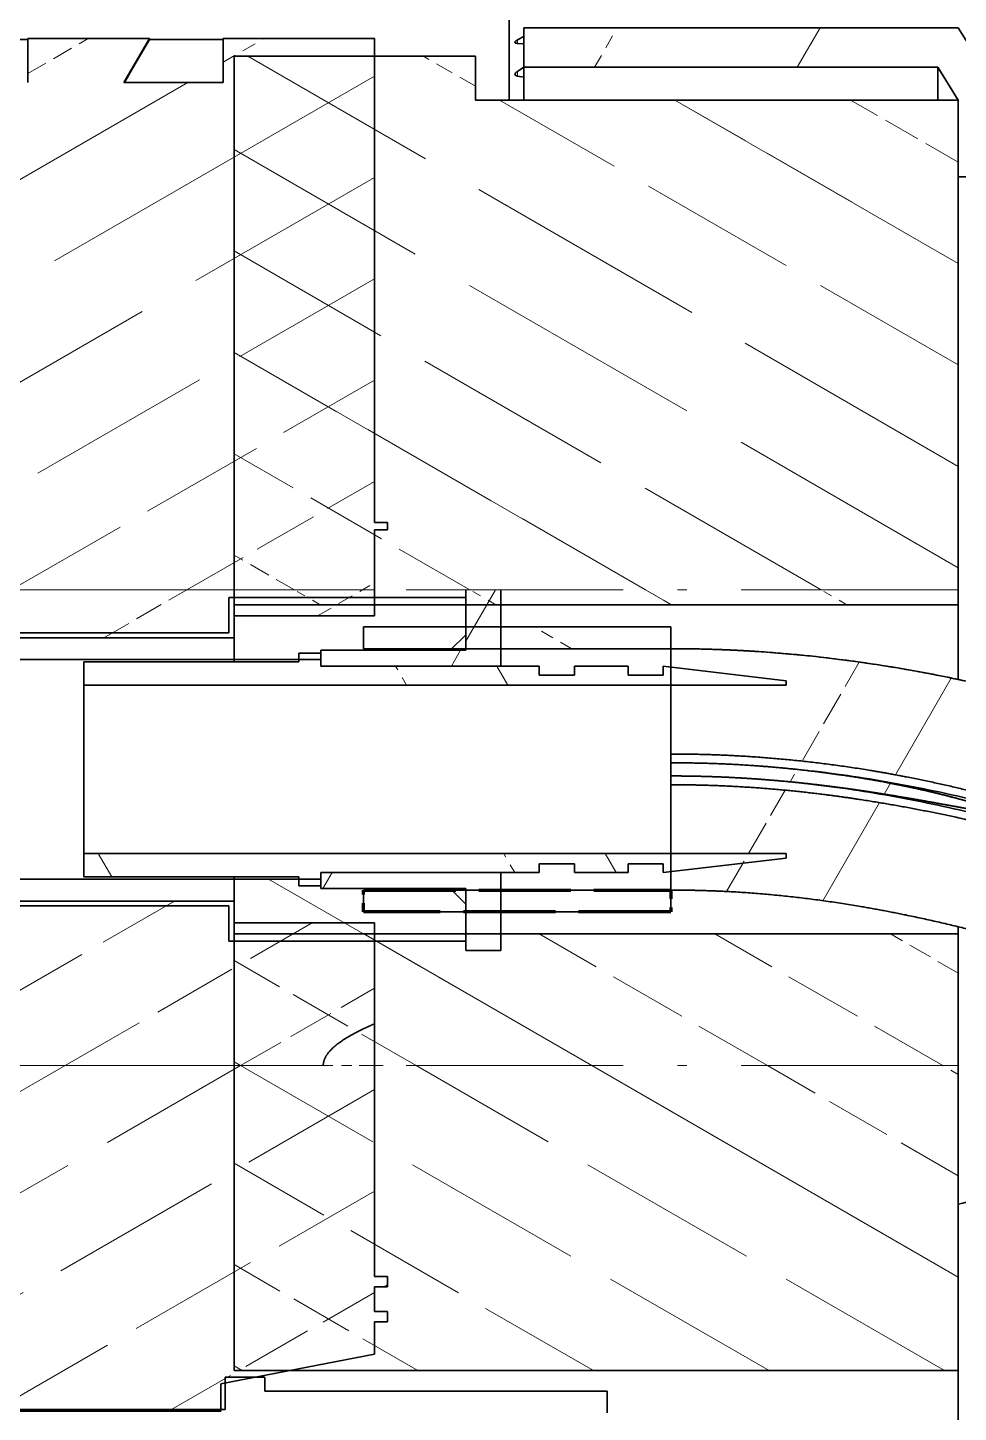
# Model space of a CAD drawing. Extents: x 23 to 417, y 3 to 294.
# Drawn here: x 323.28 to 333.88, y 131.55 to 147.33 of the extents above; entities that cross this region are included whole.
import ezdxf

# ---------------------------------------------------------------- set-up
doc = ezdxf.new("R2010")
doc.units = 0
doc.linetypes.add('DASHDOT', pattern=[18.5, 12, -3, 0.5, -3])
doc.linetypes.add('DASHED', pattern=[15, 12, -3])
doc.layers.get('0').update_dxf_attribs({"lineweight": 13})

# ---------------------------------------------------------------- blocks, each defined once
blk = doc.blocks.new('BLOCK4532')
at = {"color": 7, "lineweight": 35, "ltscale": 0.051251}
blk.add_line((18.117, 24.05), (18.117, 22), dxfattribs=at)
at = {"color": 7, "lineweight": 35, "ltscale": 0.165625}
blk.add_line((7.15, 23.383), (0.525, 23.383), dxfattribs=at)
at = {"color": 7, "lineweight": 35, "ltscale": 0.069264}
blk.add_line((9.921, 23.4), (7.15, 23.4), dxfattribs=at)
at = {"color": 7, "lineweight": 35, "ltscale": 0.025}
for p, q in [((7.15, 22.4), (7.15, 23.4)), ((11.6, 22.4), (11.6, 23.4)), ((17.35, 23), (17.35, 22))]:
    blk.add_line(p, q, dxfattribs=at)
at = {"color": 7, "lineweight": 35, "ltscale": 0.028867}
blk.add_line((9.343, 22.4), (9.921, 23.4), dxfattribs=at)
at = {"color": 7, "lineweight": 35, "ltscale": 0.018775}
blk.add_line((9.921, 23.383), (9.545, 22.732), dxfattribs=at)
at = {"color": 7, "lineweight": 35, "ltscale": 0.000432852}
blk.add_line((9.921, 23.383), (9.921, 23.4), dxfattribs=at)
at = {"color": 7, "lineweight": 35, "ltscale": 0.041986}
blk.add_line((11.6, 23.383), (9.921, 23.383), dxfattribs=at)
at = {"color": 7, "lineweight": 35, "ltscale": 0.08625}
blk.add_line((15.05, 23.4), (11.6, 23.4), dxfattribs=at)
at = {"color": 7, "lineweight": 35, "ltscale": 0.275618}
blk.add_line((15.05, 23.4), (15.05, 12.375), dxfattribs=at)
at = {"color": 7, "lineweight": 35, "ltscale": 0.00404}
blk.add_line((18.45, 23.448), (18.308, 23.37), dxfattribs=at)
at = {"color": 7, "lineweight": 13, "ltscale": 0.001945}
blk.add_line((18.308, 23.37), (18.308, 23.293), dxfattribs=at)
at = {"color": 7, "lineweight": 35, "ltscale": 0.0225}
for p, q in [((18.45, 23.65), (18.45, 22.75)), ((11.65, -7.1), (12.55, -7.1))]:
    blk.add_line(p, q, dxfattribs=at)
at = {"color": 7, "lineweight": 35, "ltscale": 0.2475}
blk.add_line((18.45, 23.65), (28.35, 23.65), dxfattribs=at)
at = {"color": 7, "lineweight": 35, "ltscale": 0.070755}
blk.add_line((29.85, 21.25), (28.35, 23.65), dxfattribs=at)
at = {"color": 7, "lineweight": 35, "ltscale": 0.003525}
blk.add_line((18.308, 23.293), (18.449, 23.285), dxfattribs=at)
at = {"color": 7, "lineweight": 35, "ltscale": 0.00967}
blk.add_line((9.545, 22.735), (9.352, 22.4), dxfattribs=at)
at = {"color": 7, "lineweight": 35, "ltscale": 7.11364e-05}
blk.add_line((9.545, 22.732), (9.545, 22.735), dxfattribs=at)
at = {"color": 7, "lineweight": 35, "ltscale": 0.304018}
blk.add_line((11.85, 23), (11.85, 10.839), dxfattribs=at)
at = {"color": 7, "lineweight": 35, "ltscale": 0.1375}
for p, q in [((11.85, 23), (17.35, 23)), ((11.55, -7.875), (6.05, -7.875))]:
    blk.add_line(p, q, dxfattribs=at)
at = {"color": 7, "lineweight": 35, "ltscale": 0.004224}
blk.add_line((18.45, 22.747), (18.308, 22.654), dxfattribs=at)
at = {"color": 7, "lineweight": 35, "ltscale": 0.01875}
for p, q in [((18.45, 22), (18.45, 22.75)), ((27.881, 22), (27.881, 22.75))]:
    blk.add_line(p, q, dxfattribs=at)
at = {"color": 7, "lineweight": 35, "ltscale": 0.235781}
blk.add_line((18.45, 22.75), (27.881, 22.75), dxfattribs=at)
at = {"color": 7, "lineweight": 35, "ltscale": 0.022111}
blk.add_line((28.35, 22), (27.881, 22.75), dxfattribs=at)
blk.add_line((28.35, 22), (27.881, 22.75), dxfattribs=at)
at = {"color": 7, "lineweight": 13, "ltscale": 0.002695}
blk.add_line((18.308, 22.654), (18.308, 22.547), dxfattribs=at)
at = {"color": 7, "lineweight": 35, "ltscale": 0.003586}
blk.add_line((18.308, 22.547), (18.45, 22.521), dxfattribs=at)
at = {"color": 7, "lineweight": 35, "ltscale": 0.05642}
blk.add_line((11.6, 22.4), (9.343, 22.4), dxfattribs=at)
at = {"color": 7, "lineweight": 35, "ltscale": 0.275}
blk.add_line((17.35, 22), (28.35, 22), dxfattribs=at)
at = {"color": 7, "lineweight": 35, "ltscale": 0.279018}
blk.add_line((28.35, 22), (28.35, 10.839), dxfattribs=at)
at = {"color": 7, "lineweight": 35, "ltscale": 0.04375}
for p, q in [((28.35, 22), (28.35, 20.25)), ((28.35, -8.7), (28.35, -6.95))]:
    blk.add_line(p, q, dxfattribs=at)
at = {"color": 7, "lineweight": 35, "ltscale": 0.265059}
blk.add_line((28.35, 9.648), (28.35, 20.25), dxfattribs=at)
at = {"color": 7, "lineweight": 35, "ltscale": 0.0375}
blk.add_line((28.35, 20.25), (29.85, 20.25), dxfattribs=at)
at = {"color": 7, "lineweight": 35, "ltscale": 0.0075}
for p, q in [((15.05, 12.375), (15.35, 12.375)), ((15.05, 12.207), (15.35, 12.207)), ((13.83, 9.4), (13.83, 9.1)), ((21.8, 6.9), (21.8, 6.6)), ((13.83, 4.4), (13.83, 4.1)), ((15.05, -4.808), (15.35, -4.808)), ((15.05, -5.042), (15.35, -5.042)), ((15.05, -5.601), (15.35, -5.601)), ((15.05, -5.835), (15.35, -5.835))]:
    blk.add_line(p, q, dxfattribs=at)
at = {"color": 7, "lineweight": 35, "ltscale": 0.004207}
blk.add_line((15.35, 12.375), (15.35, 12.207), dxfattribs=at)
at = {"color": 7, "lineweight": 35, "ltscale": 0.034194}
blk.add_line((15.05, 12.207), (15.05, 10.839), dxfattribs=at)
at = {"color": 7, "linetype": 'DASHDOT', "lineweight": 13}
for p, q in [((15.05, 10.839), (-18.25, 10.839)), ((13.883, 0), (-18.25, 0))]:
    blk.add_line(p, q, dxfattribs=at)
at = {"color": 7, "lineweight": 35, "ltscale": 0.008482}
for p, q in [((11.85, 10.839), (11.85, 10.5)), ((28.35, 10.839), (28.35, 10.5))]:
    blk.add_line(p, q, dxfattribs=at)
at = {"color": 7, "linetype": 'DASHDOT', "lineweight": 13, "ltscale": 0.4125}
for p, q in [((28.35, 10.839), (11.85, 10.839)), ((28.35, 0), (11.85, 0))]:
    blk.add_line(p, q, dxfattribs=at)
at = {"color": 7, "lineweight": 35, "ltscale": 0.014732}
blk.add_line((15.05, 10.839), (15.05, 10.25), dxfattribs=at)
at = {"color": 7, "lineweight": 35, "ltscale": 0.034357}
blk.add_line((17.13, 9.465), (17.13, 10.839), dxfattribs=at)
at = {"color": 7, "linetype": 'DASHDOT', "lineweight": 13, "ltscale": 0.02}
blk.add_line((17.93, 10.839), (17.13, 10.839), dxfattribs=at)
at = {"color": 7, "lineweight": 35, "ltscale": 0.043482}
blk.add_line((17.93, 9.1), (17.93, 10.839), dxfattribs=at)
at = {"color": 7, "lineweight": 35, "ltscale": 0.020177}
for p, q in [((11.73, 10.665), (11.73, 9.858)), ((11.73, 3.642), (11.73, 2.835))]:
    blk.add_line(p, q, dxfattribs=at)
at = {"color": 7, "lineweight": 35, "ltscale": 0.135}
for p, q in [((11.73, 10.665), (17.13, 10.665)), ((11.73, 2.835), (17.13, 2.835))]:
    blk.add_line(p, q, dxfattribs=at)
at = {"color": 7, "lineweight": 35, "ltscale": 0.0325}
for p, q in [((11.85, 10.5), (11.85, 9.2)), ((11.85, 4.3), (11.85, 3))]:
    blk.add_line(p, q, dxfattribs=at)
at = {"color": 7, "lineweight": 35, "ltscale": 0.4125}
for p, q in [((28.35, 10.5), (11.85, 10.5)), ((28.35, 3), (11.85, 3)), ((28.35, -6.95), (11.85, -6.95))]:
    blk.add_line(p, q, dxfattribs=at)
at = {"color": 7, "lineweight": 35, "ltscale": 0.021161}
for p, q in [((17.13, 10.665), (17.13, 9.819)), ((17.13, 3.681), (17.13, 2.835))]:
    blk.add_line(p, q, dxfattribs=at)
at = {"color": 7, "lineweight": 35, "ltscale": 0.042515}
blk.add_line((28.35, 8.799), (28.35, 10.5), dxfattribs=at)
at = {"color": 7, "lineweight": 35, "ltscale": 0.08}
for p, q in [((15.05, 10.25), (11.85, 10.25)), ((15.05, 3.25), (11.85, 3.25))]:
    blk.add_line(p, q, dxfattribs=at)
at = {"color": 7, "lineweight": 35, "ltscale": 0.0125}
for p, q in [((11.85, 10.25), (11.85, 9.75)), ((14.8, 10), (14.8, 9.5)), ((16.776, 9.465), (17.13, 9.819)), ((21.8, 10), (21.8, 9.5)), ((13.33, 9.4), (13.83, 9.4)), ((13.33, 4.1), (13.83, 4.1)), ((14.8, 4), (14.8, 3.5)), ((16.776, 4.035), (17.13, 3.681)), ((21.8, 4), (21.8, 3.5)), ((11.85, 3.75), (11.85, 3.25)), ((20.35, -7.415), (20.35, -7.915))]:
    blk.add_line(p, q, dxfattribs=at)
at = {"color": 7, "lineweight": 35, "ltscale": 0.142}
for p, q in [((6.05, 9.858), (11.73, 9.858)), ((6.05, 3.642), (11.73, 3.642))]:
    blk.add_line(p, q, dxfattribs=at)
at = {"color": 7, "lineweight": 35, "ltscale": 0.175}
for p, q in [((14.8, 10), (21.8, 10)), ((14.8, 9.5), (21.8, 9.5)), ((14.8, 4), (21.8, 4)), ((14.8, 3.5), (21.8, 3.5))]:
    blk.add_line(p, q, dxfattribs=at)
at = {"color": 7, "lineweight": 35, "ltscale": 0.145}
for p, q in [((6.05, 9.75), (11.85, 9.75)), ((6.05, 3.75), (11.85, 3.75))]:
    blk.add_line(p, q, dxfattribs=at)
at = {"color": 7, "lineweight": 35, "ltscale": 0.06}
for p, q in [((21.8, 9.5), (21.8, 7.1)), ((21.8, 6.4), (21.8, 4))]:
    blk.add_line(p, q, dxfattribs=at)
at = {"color": 7, "lineweight": 35, "ltscale": 0.447}
for p, q in [((-4.05, 9.25), (13.83, 9.25)), ((-4.05, 4.25), (13.83, 4.25))]:
    blk.add_line(p, q, dxfattribs=at)
at = {"color": 7, "lineweight": 35, "ltscale": 0.01325}
for p, q in [((8.43, 9.2), (8.43, 8.67)), ((8.43, 4.83), (8.43, 4.3))]:
    blk.add_line(p, q, dxfattribs=at)
at = {"color": 7, "lineweight": 35, "ltscale": 0.1225}
for p, q in [((8.43, 9.2), (13.33, 9.2)), ((8.43, 4.3), (13.33, 4.3))]:
    blk.add_line(p, q, dxfattribs=at)
at = {"color": 7, "lineweight": 35, "ltscale": 0.005}
for p, q in [((13.33, 9.4), (13.33, 9.2)), ((18.805, 9.1), (18.805, 8.9)), ((19.605, 9.1), (19.605, 8.9)), ((20.83, 9.1), (20.83, 8.9)), ((21.63, 9.1), (21.63, 8.9)), ((18.805, 4.6), (18.805, 4.4)), ((19.605, 4.6), (19.605, 4.4)), ((20.83, 4.6), (20.83, 4.4)), ((21.63, 4.6), (21.63, 4.4)), ((13.33, 4.3), (13.33, 4.1))]:
    blk.add_line(p, q, dxfattribs=at)
at = {"color": 7, "lineweight": 35, "ltscale": 0.005375}
for p, q in [((13.83, 9.465), (13.83, 9.25)), ((13.83, 4.25), (13.83, 4.035))]:
    blk.add_line(p, q, dxfattribs=at)
at = {"color": 7, "lineweight": 35, "ltscale": 0.073661}
for p, q in [((13.83, 9.465), (16.776, 9.465)), ((13.83, 4.035), (16.776, 4.035))]:
    blk.add_line(p, q, dxfattribs=at)
at = {"color": 7, "lineweight": 35, "ltscale": 0.0825}
for p, q in [((13.83, 9.465), (17.13, 9.465)), ((13.83, 9.1), (17.13, 9.1)), ((13.83, 4.4), (17.13, 4.4)), ((13.83, 4.035), (17.13, 4.035))]:
    blk.add_line(p, q, dxfattribs=at)
at = {"color": 7, "lineweight": 35, "ltscale": 0.009125}
for p, q in [((13.83, 9.465), (13.83, 9.1)), ((13.83, 4.4), (13.83, 4.035))]:
    blk.add_line(p, q, dxfattribs=at)
at = {"color": 7, "lineweight": 35, "ltscale": 0.124368}
for p, q in [((13.83, 9.1), (18.805, 9.1)), ((13.83, 4.4), (18.805, 4.4))]:
    blk.add_line(p, q, dxfattribs=at)
at = {"color": 7, "lineweight": 35, "ltscale": 0.02}
for p, q in [((17.13, 9.1), (17.93, 9.1)), ((18.805, 8.9), (19.605, 8.9)), ((20.83, 8.9), (21.63, 8.9)), ((18.805, 4.6), (19.605, 4.6)), ((20.83, 4.6), (21.63, 4.6)), ((17.13, 4.4), (17.93, 4.4)), ((17.93, 2.625), (17.13, 2.625))]:
    blk.add_line(p, q, dxfattribs=at)
at = {"color": 7, "lineweight": 35, "ltscale": 0.030632}
for p, q in [((19.605, 9.1), (20.83, 9.1)), ((19.605, 4.4), (20.83, 4.4))]:
    blk.add_line(p, q, dxfattribs=at)
at = {"color": 7, "lineweight": 35, "ltscale": 0.070484}
for p, q in [((24.43, 8.77), (21.63, 9.1)), ((24.43, 4.73), (21.63, 4.4))]:
    blk.add_line(p, q, dxfattribs=at)
at = {"color": 7, "lineweight": 35, "ltscale": 0.090124}
blk.add_line((8.43, 5.065), (8.43, 8.67), dxfattribs=at)
at = {"color": 7, "lineweight": 35, "ltscale": 0.4}
for p, q in [((8.43, 8.67), (24.43, 8.67)), ((8.43, 4.83), (24.43, 4.83))]:
    blk.add_line(p, q, dxfattribs=at)
at = {"color": 7, "lineweight": 35, "ltscale": 0.0025}
for p, q in [((24.43, 8.77), (24.43, 8.67)), ((24.43, 4.83), (24.43, 4.73))]:
    blk.add_line(p, q, dxfattribs=at)
at = {"color": 7, "lineweight": 35, "ltscale": 0.004985}
for p, q in [((21.8, 6.901), (21.8, 7.1)), ((21.8, 6.4), (21.8, 6.599))]:
    blk.add_line(p, q, dxfattribs=at)
at = {"color": 7, "lineweight": 35, "ltscale": 0.005876}
blk.add_line((8.43, 4.83), (8.43, 5.065), dxfattribs=at)
at = {"color": 7, "lineweight": 35, "ltscale": 0.044375}
blk.add_line((17.93, 2.625), (17.93, 4.4), dxfattribs=at)
at = {"color": 7, "lineweight": 35, "ltscale": 0.03525}
blk.add_line((17.13, 2.625), (17.13, 4.035), dxfattribs=at)
at = {"color": 7, "lineweight": 35, "ltscale": 0.057459}
blk.add_line((15.05, 3.25), (15.05, 0.952), dxfattribs=at)
at = {"color": 7, "lineweight": 35, "ltscale": 0.003999}
blk.add_line((28.35, 3), (28.35, 3.16), dxfattribs=at)
at = {"color": 7, "lineweight": 35, "ltscale": 0.157993}
blk.add_line((28.35, -3.16), (28.35, 3.16), dxfattribs=at)
at = {"color": 7, "lineweight": 35, "ltscale": 0.075}
for p, q in [((11.85, 3), (11.85, 0)), ((28.35, 3), (28.35, 0))]:
    blk.add_line(p, q, dxfattribs=at)
at = {"color": 7, "lineweight": 35, "ltscale": 0.023791}
blk.add_line((15.05, 0), (15.05, 0.952), dxfattribs=at)
at = {"color": 7, "lineweight": 35, "ltscale": 0.17375}
for p, q in [((11.85, -6.95), (11.85, 0)), ((28.35, -6.95), (28.35, 0))]:
    blk.add_line(p, q, dxfattribs=at)
at = {"color": 7, "linetype": 'DASHDOT', "lineweight": 13, "ltscale": 0.029167}
blk.add_line((15.05, 0), (13.883, 0), dxfattribs=at)
at = {"color": 7, "lineweight": 35, "ltscale": 0.120211}
blk.add_line((15.05, -4.808), (15.05, 0), dxfattribs=at)
at = {"color": 7, "linetype": 'DASHDOT', "lineweight": 13, "ltscale": 0.0075}
blk.add_line((15.05, 0), (15.35, 0), dxfattribs=at)
at = {"color": 7, "lineweight": 35, "ltscale": 0.01398}
blk.add_line((15.05, -5.042), (15.05, -5.601), dxfattribs=at)
at = {"color": 7, "lineweight": 35, "ltscale": 0.005846}
blk.add_line((15.35, -4.808), (15.35, -5.042), dxfattribs=at)
at = {"color": 7, "lineweight": 35, "ltscale": 0.005836}
blk.add_line((15.35, -5.601), (15.35, -5.835), dxfattribs=at)
at = {"color": 7, "lineweight": 35, "ltscale": 0.018503}
blk.add_line((15.05, -6.575), (15.05, -5.835), dxfattribs=at)
at = {"color": 7, "lineweight": 35, "ltscale": 0.089112}
blk.add_line((11.55, -7.25), (15.05, -6.575), dxfattribs=at)
blk.add_line((11.55, -7.25), (15.05, -6.575), dxfattribs=at)
at = {"color": 7, "lineweight": 35, "ltscale": 0.015615}
blk.add_line((11.55, -7.25), (11.55, -7.875), dxfattribs=at)
at = {"color": 7, "lineweight": 35, "ltscale": 0.018375}
blk.add_line((11.65, -7.1), (11.65, -7.835), dxfattribs=at)
at = {"color": 7, "lineweight": 35, "ltscale": 0.007875}
blk.add_line((12.55, -7.1), (12.55, -7.415), dxfattribs=at)
at = {"color": 7, "lineweight": 35, "ltscale": 0.195}
blk.add_line((12.55, -7.415), (20.35, -7.415), dxfattribs=at)
at = {"color": 7, "lineweight": 35, "ltscale": 0.14}
blk.add_line((6.05, -7.835), (11.65, -7.835), dxfattribs=at)
at = {"color": 7, "lineweight": 35}
for points in [[(18.25, 23.317), (18.251, 23.325), (18.257, 23.334), (18.268, 23.345), (18.284, 23.357), (18.308, 23.37)], [(18.308, 23.293), (18.284, 23.294), (18.268, 23.298), (18.257, 23.303), (18.251, 23.309), (18.25, 23.317)], [(18.25, 22.586), (18.251, 22.598), (18.257, 22.61), (18.268, 22.623), (18.284, 22.638), (18.308, 22.654)], [(18.308, 22.547), (18.284, 22.551), (18.268, 22.558), (18.257, 22.566), (18.251, 22.576), (18.25, 22.586)]]:
    blk.add_open_spline(points, degree=5, dxfattribs=at)
for points, degree, knots in [([(51.517, 2.543), (50.251, 2.543), (48.986, 2.629), (47.726, 2.803), (45.957, 3.158), (44.194, 3.636), (43.682, 3.785), (42.893, 4.027), (42.103, 4.285), (41.825, 4.379), (41.267, 4.569), (40.71, 4.765), (40.431, 4.864), (39.01, 5.376), (37.581, 5.913), (36.422, 6.349), (34.956, 6.883), (33.467, 7.384), (33.163, 7.484), (32.554, 7.681), (31.94, 7.87), (31.632, 7.962), (30.138, 8.397), (28.616, 8.772), (27.394, 9.021), (25.541, 9.306), (23.671, 9.452), (23.047, 9.484), (22.424, 9.5), (21.8, 9.5)], 5, [0, 0, 0, 0, 0, 0, 9.521835, 9.521835, 9.521835, 13.419323, 13.419323, 13.419323, 15.546464, 15.546464, 15.546464, 17.673605, 17.673605, 17.673605, 26.370898, 26.370898, 26.370898, 28.58878, 28.58878, 28.58878, 30.80766, 30.80766, 30.80766, 39.311334, 39.311334, 39.311334, 43.544797, 43.544797, 43.544797, 43.544797, 43.544797, 43.544797]), ([(51.517, 2.75), (51.137, 2.75), (50.375, 2.768), (49.234, 2.847), (48.092, 2.978), (46.948, 3.16), (45.801, 3.39), (44.65, 3.663), (43.494, 3.977), (42.333, 4.326), (41.165, 4.704), (39.987, 5.106), (38.799, 5.527), (37.598, 5.96), (36.382, 6.398), (35.151, 6.834), (33.902, 7.261), (32.634, 7.672), (31.345, 8.059), (30.033, 8.415), (28.7, 8.733), (27.347, 9.004), (25.977, 9.222), (24.592, 9.381), (23.198, 9.478), (22.266, 9.5), (21.8, 9.5)], 3, [0, 0, 0, 0, 1.140997, 2.283732, 3.431886, 4.588857, 5.757494, 6.939908, 8.137287, 9.3498, 10.577217, 11.820988, 13.08182, 14.359164, 15.651788, 16.958321, 18.277839, 19.610432, 20.957023, 22.316554, 23.687269, 25.067407, 26.455215, 27.848884, 29.246378, 30.645155, 30.645155, 30.645155, 30.645155]), ([(33.504, 4.493), (33.504, 4.494), (33.504, 4.495), (33.504, 4.496), (33.504, 4.5), (33.503, 4.504), (33.502, 4.506), (33.5, 4.511), (33.497, 4.515), (33.496, 4.517), (33.49, 4.525), (33.484, 4.532), (33.478, 4.537), (33.461, 4.553), (33.443, 4.566), (33.43, 4.576), (33.404, 4.593), (33.377, 4.61), (33.364, 4.618), (33.311, 4.65), (33.256, 4.679), (33.216, 4.7), (33.114, 4.751), (33.01, 4.8), (32.948, 4.828), (32.793, 4.898), (32.636, 4.965), (32.541, 5.004), (32.304, 5.1), (32.065, 5.192), (31.922, 5.246), (31.562, 5.379), (31.199, 5.505), (30.981, 5.578), (30.433, 5.757), (29.882, 5.922), (29.549, 6.017), (28.371, 6.336), (27.178, 6.596), (26.318, 6.751), (24.899, 6.95), (23.471, 7.058), (22.914, 7.086), (22.357, 7.1), (21.8, 7.1)], 5, [0, 0, 0, 0, 0, 0, 0.0075, 0.0075, 0.0075, 0.024862, 0.024862, 0.024862, 0.041449, 0.041449, 0.041449, 0.091103, 0.091103, 0.091103, 0.20197, 0.20197, 0.20197, 0.312836, 0.312836, 0.312836, 0.636284, 0.636284, 0.636284, 1.118119, 1.118119, 1.118119, 1.840402, 1.840402, 1.840402, 2.92366, 2.92366, 2.92366, 4.548537, 4.548537, 4.548537, 6.986184, 6.986184, 6.986184, 13.157127, 13.157127, 13.157127, 17.09202, 17.09202, 17.09202, 17.09202, 17.09202, 17.09202]), ([(29.201, 5.783), (29.201, 5.783), (29.201, 5.784), (29.201, 5.785), (29.2, 5.787), (29.199, 5.789), (29.198, 5.79), (29.196, 5.792), (29.194, 5.794), (29.193, 5.795), (29.183, 5.804), (29.171, 5.81), (29.161, 5.816), (29.125, 5.834), (29.087, 5.849), (29.063, 5.859), (28.997, 5.883), (28.93, 5.907), (28.891, 5.92), (28.792, 5.952), (28.693, 5.982), (28.634, 6), (28.485, 6.043), (28.335, 6.085), (28.245, 6.109), (28.019, 6.167), (27.793, 6.222), (27.657, 6.254), (27.316, 6.331), (26.974, 6.401), (26.768, 6.441), (26.253, 6.536), (25.735, 6.617), (25.424, 6.661), (24.515, 6.776), (23.603, 6.851), (23.002, 6.884), (22.401, 6.9), (21.8, 6.9)], 5, [0, 0, 0, 0, 0, 0, 0.005267, 0.005267, 0.005267, 0.014329, 0.014329, 0.014329, 0.025811, 0.025811, 0.025811, 0.105917, 0.105917, 0.105917, 0.311587, 0.311587, 0.311587, 0.60513, 0.60513, 0.60513, 1.044835, 1.044835, 1.044835, 1.704281, 1.704281, 1.704281, 2.693435, 2.693435, 2.693435, 4.177269, 4.177269, 4.177269, 6.403466, 6.403466, 6.403466, 10.663439, 10.663439, 10.663439, 10.663439, 10.663439, 10.663439]), ([(32.71, 4.912), (32.388, 5.018), (31.744, 5.224), (30.772, 5.516), (29.795, 5.788), (28.811, 6.036), (27.823, 6.258), (26.828, 6.451), (25.829, 6.613), (24.826, 6.74), (23.82, 6.832), (22.81, 6.888), (22.137, 6.9), (21.8, 6.9)], 3, [0, 0, 0, 0, 1.014585, 2.029423, 3.044188, 4.058413, 5.071824, 6.084321, 7.095967, 8.106947, 9.117516, 10.127918, 11.138289, 11.138289, 11.138289, 11.138289]), ([(29.201, 5.783), (29.201, 5.782), (29.201, 5.781), (29.2, 5.78), (29.199, 5.779), (29.198, 5.778), (29.198, 5.777), (29.195, 5.776), (29.193, 5.775), (29.191, 5.774), (29.188, 5.774), (29.184, 5.773), (29.182, 5.773), (29.169, 5.771), (29.155, 5.771), (29.143, 5.771), (29.12, 5.772), (29.096, 5.774), (29.084, 5.775), (29.038, 5.779), (28.993, 5.785), (28.959, 5.789), (28.874, 5.802), (28.79, 5.815), (28.74, 5.823), (28.614, 5.845), (28.489, 5.867), (28.414, 5.88), (28.227, 5.914), (28.039, 5.948), (27.927, 5.968), (27.646, 6.019), (27.364, 6.069), (27.196, 6.098), (26.774, 6.17), (26.351, 6.236), (26.097, 6.274), (25.462, 6.364), (24.825, 6.438), (24.443, 6.477), (23.685, 6.542), (22.926, 6.581), (22.551, 6.594), (22.175, 6.6), (21.8, 6.6)], 5, [0, 0, 0, 0, 0, 0, 0.005039, 0.005039, 0.005039, 0.010406, 0.010406, 0.010406, 0.022793, 0.022793, 0.022793, 0.03518, 0.03518, 0.03518, 0.118679, 0.118679, 0.118679, 0.202178, 0.202178, 0.202178, 0.44508, 0.44508, 0.44508, 0.8058, 0.8058, 0.8058, 1.346671, 1.346671, 1.346671, 2.157908, 2.157908, 2.157908, 3.374749, 3.374749, 3.374749, 5.20014, 5.20014, 5.20014, 7.938983, 7.938983, 7.938983, 10.61448, 10.61448, 10.61448, 10.61448, 10.61448, 10.61448]), ([(32.417, 4.692), (32.103, 4.794), (31.473, 4.993), (30.524, 5.275), (29.571, 5.536), (28.612, 5.775), (27.65, 5.988), (26.683, 6.172), (25.712, 6.326), (24.737, 6.448), (23.76, 6.535), (22.781, 6.588), (22.127, 6.6), (21.8, 6.6)], 3, [0, 0, 0, 0, 0.990658, 1.980612, 2.969479, 3.956903, 4.942716, 5.926933, 6.909734, 7.891422, 8.872371, 9.852958, 10.833473, 10.833473, 10.833473, 10.833473]), ([(33.504, 4.493), (33.504, 4.491), (33.503, 4.489), (33.502, 4.487), (33.5, 4.484), (33.497, 4.481), (33.496, 4.48), (33.493, 4.478), (33.49, 4.476), (33.488, 4.475), (33.484, 4.474), (33.48, 4.472), (33.478, 4.472), (33.464, 4.468), (33.449, 4.466), (33.436, 4.466), (33.41, 4.465), (33.384, 4.466), (33.371, 4.467), (33.321, 4.471), (33.271, 4.477), (33.234, 4.482), (33.058, 4.51), (32.884, 4.547), (32.766, 4.573), (32.509, 4.633), (32.254, 4.695), (32.135, 4.725), (31.837, 4.799), (31.54, 4.875), (31.362, 4.921), (30.917, 5.035), (30.471, 5.148), (30.204, 5.216), (29.536, 5.38), (28.866, 5.537), (28.464, 5.626), (27.288, 5.875), (26.106, 6.078), (25.326, 6.189), (24.153, 6.315), (22.977, 6.379), (22.584, 6.393), (22.192, 6.4), (21.8, 6.4)], 5, [0, 0, 0, 0, 0, 0, 0.012333, 0.012333, 0.012333, 0.023703, 0.023703, 0.023703, 0.037375, 0.037375, 0.037375, 0.051048, 0.051048, 0.051048, 0.141153, 0.141153, 0.141153, 0.231258, 0.231258, 0.231258, 0.494937, 0.494937, 0.494937, 1.488094, 1.488094, 1.488094, 2.357209, 2.357209, 2.357209, 3.660747, 3.660747, 3.660747, 5.615992, 5.615992, 5.615992, 8.549153, 8.549153, 8.549153, 14.171342, 14.171342, 14.171342, 16.976557, 16.976557, 16.976557, 16.976557, 16.976557, 16.976557]), ([(38.174, 0), (36.986, 0.397), (35.81, 0.809), (34.639, 1.224), (33.193, 1.727), (31.752, 2.193), (31.47, 2.283), (30.903, 2.46), (30.337, 2.629), (30.054, 2.711), (28.681, 3.099), (27.307, 3.429), (26.215, 3.643), (24.677, 3.866), (23.136, 3.97), (22.69, 3.99), (22.245, 4), (21.8, 4)], 5, [0, 0, 0, 0, 0, 0, 8.765853, 8.765853, 8.765853, 10.914494, 10.914494, 10.914494, 13.061165, 13.061165, 13.061165, 21.318782, 21.318782, 21.318782, 24.665092, 24.665092, 24.665092, 24.665092, 24.665092, 24.665092]), ([(13.883, 0), (13.883, 0.159), (13.97, 0.318), (14.142, 0.481), (14.442, 0.673), (14.902, 0.886), (14.95, 0.908), (14.999, 0.93), (15.05, 0.952)], 5, [0, 0, 0, 0, 0, 0, 41.871985, 41.871985, 41.871985, 46.510458, 46.510458, 46.510458, 46.510458, 46.510458, 46.510458]), ([(37.934, 0), (37.632, -0.106), (37.032, -0.318), (36.137, -0.64), (35.249, -0.96), (34.368, -1.276), (33.494, -1.585), (32.626, -1.885), (31.763, -2.173), (30.904, -2.447), (30.049, -2.705), (29.197, -2.945), (28.629, -3.091), (28.345, -3.161)], 3, [0, 0, 0, 0, 0.958602, 1.910235, 2.85436, 3.79036, 4.717717, 5.63608, 6.545479, 7.446428, 8.33936, 9.224219, 10.100994, 10.100994, 10.100994, 10.100994]), ([(51.517, -2.75), (51.224, -2.75), (50.639, -2.76), (49.761, -2.807), (48.883, -2.885), (48.004, -2.994), (47.124, -3.132), (46.242, -3.299), (45.358, -3.493), (44.471, -3.712), (43.58, -3.955), (42.686, -4.218), (41.789, -4.5), (40.887, -4.799), (39.979, -5.11), (39.064, -5.433), (38.141, -5.764), (37.21, -6.1), (36.27, -6.437), (35.321, -6.773), (34.361, -7.105), (33.391, -7.428), (32.408, -7.74), (31.413, -8.037), (30.405, -8.316), (29.383, -8.573), (28.696, -8.727), (28.35, -8.799)], 3, [0, 0, 0, 0, 0.878056, 1.756612, 2.637408, 3.522143, 4.412354, 5.309405, 6.214369, 7.128023, 8.050781, 8.982667, 9.923428, 10.873294, 11.833246, 12.803527, 13.783948, 14.773945, 15.772873, 16.78004, 17.794991, 18.817572, 19.848139, 20.886995, 21.933655, 22.987244, 24.046953, 24.046953, 24.046953, 24.046953])]:
    blk.add_open_spline(points, degree=degree, knots=knots, dxfattribs=at)
blk = doc.blocks.new('BLOCK4535')
at = {"color": 7, "linetype": 'DASHED', "lineweight": 13, "ltscale": 0.065132}
blk.add_line((24.79, 6.937), (26.092, 9.193), dxfattribs=at)
at = {"color": 7, "lineweight": 13, "ltscale": 0.063596}
blk.add_line((26.919, 6.625), (28.191, 8.828), dxfattribs=at)
at = {"color": 7, "linetype": 'DASHED', "lineweight": 13, "ltscale": 0.066657}
blk.add_line((23.073, 3.964), (24.406, 6.273), dxfattribs=at)
at = {"color": 7, "lineweight": 13, "ltscale": 0.06457}
blk.add_line((25.262, 3.756), (26.554, 5.992), dxfattribs=at)
at = {"color": 7, "linetype": 'DASHED', "lineweight": 13, "ltscale": 0.137193}
blk.add_line((35.227, 1.015), (37.971, 5.768), dxfattribs=at)
at = {"color": 7, "lineweight": 13, "ltscale": 0.081838}
blk.add_line((46.188, 0), (47.825, 2.835), dxfattribs=at)
at = {"color": 7, "linetype": 'DASHED', "lineweight": 13, "ltscale": 0.074973}
blk.add_line((48.497, 0), (49.997, 2.597), dxfattribs=at)
blk = doc.blocks.new('BLOCK4536')
at = {"color": 7, "linetype": 'DASHED', "lineweight": 13, "ltscale": 0.008136}
blk.add_line((24.517, 6.465), (24.68, 6.747), dxfattribs=at)
at = {"color": 7, "lineweight": 13, "ltscale": 0.00713}
blk.add_line((26.665, 6.185), (26.808, 6.432), dxfattribs=at)
blk = doc.blocks.new('BLOCK4537')
at = {"color": 7, "linetype": 'DASHED', "lineweight": 140, "ltscale": 0.0125}
for p, q in [((14.8, 3.5), (14.8, 4)), ((21.8, 4), (21.8, 3.5))]:
    blk.add_line(p, q, dxfattribs=at)
at = {"color": 7, "linetype": 'DASHED', "lineweight": 140, "ltscale": 0.175}
for p, q in [((14.8, 4), (21.8, 4)), ((21.8, 3.5), (14.8, 3.5))]:
    blk.add_line(p, q, dxfattribs=at)
blk = doc.blocks.new('BLOCK4538')
at = {"color": 7, "linetype": 'DASHED', "lineweight": 13, "ltscale": 0.025}
blk.add_line((19.546, 9.5), (18.679, 10), dxfattribs=at)
blk = doc.blocks.new('BLOCK4540')
at = {"color": 7, "lineweight": 13, "ltscale": 0.0153}
blk.add_line((9.064, 4.3), (8.758, 4.83), dxfattribs=at)
at = {"color": 7, "linetype": 'DASHED', "lineweight": 13, "ltscale": 0.012413}
blk.add_line((18.244, 4.4), (17.996, 4.83), dxfattribs=at)
at = {"color": 7, "lineweight": 13, "ltscale": 0.012413}
blk.add_line((20.554, 4.4), (20.305, 4.83), dxfattribs=at)
blk = doc.blocks.new('BLOCK4541')
at = {"color": 7, "linetype": 'DASHED', "lineweight": 13, "ltscale": 0.012413}
blk.add_line((15.779, 8.67), (15.531, 9.1), dxfattribs=at)
at = {"color": 7, "lineweight": 13, "ltscale": 0.012413}
blk.add_line((18.088, 8.67), (17.84, 9.1), dxfattribs=at)
blk = doc.blocks.new('BLOCK4542')
at = {"color": 7, "lineweight": 13, "ltscale": 0.033753}
blk.add_line((17.13, 9.67), (17.805, 10.839), dxfattribs=at)
at = {"color": 7, "lineweight": 13, "ltscale": 0.010537}
blk.add_line((16.801, 9.1), (17.012, 9.465), dxfattribs=at)
blk = doc.blocks.new('BLOCK4543')
at = {"color": 7, "lineweight": 13, "ltscale": 0.010537}
blk.add_line((13.877, 4.035), (14.087, 4.4), dxfattribs=at)
blk = doc.blocks.new('BLOCK4544')
at = {"color": 7, "linetype": 'DASHED', "lineweight": 13, "ltscale": 0.040738}
blk.add_line((6.05, 3.435), (4.639, 4.25), dxfattribs=at)
at = {"color": 7, "lineweight": 13, "ltscale": 0.07075}
blk.add_line((15.09, 2.835), (12.639, 4.25), dxfattribs=at)
at = {"color": 7, "lineweight": 13, "ltscale": 0.025}
blk.add_line((-5.889, 3.4), (-6.755, 3.9), dxfattribs=at)
blk = doc.blocks.new('BLOCK4548')
at = {"color": 7, "lineweight": 13, "ltscale": 0.04}
blk.add_line((-13.683, -7.9), (-12.298, -7.1), dxfattribs=at)
at = {"color": 7, "linetype": 'DASHED', "lineweight": 13, "ltscale": 0.117138}
blk.add_line((-4.25, -9.382), (-0.192, -7.039), dxfattribs=at)
at = {"color": 7, "lineweight": 13, "ltscale": 0.127857}
blk.add_line((2, -10.392), (6.429, -7.835), dxfattribs=at)
at = {"color": 7, "linetype": 'DASHED', "lineweight": 13, "ltscale": 0.0475}
blk.add_line((-6.1, -10.45), (-4.454, -9.5), dxfattribs=at)
at = {"color": 7, "linetype": 'DASHED', "lineweight": 13, "ltscale": 0.025}
blk.add_line((18.705, -9.985), (19.571, -9.485), dxfattribs=at)
blk = doc.blocks.new('BLOCK4563')
at = {"color": 7, "linetype": 'DASHED', "lineweight": 13, "ltscale": 0.295892}
blk.add_line((-18.25, -5.918), (-8, 0), dxfattribs=at)
at = {"color": 7, "linetype": 'DASHED', "lineweight": 13, "ltscale": 0.180422}
blk.add_line((-18.25, -3.608), (-12, 0), dxfattribs=at)
at = {"color": 7, "linetype": 'DASHED', "lineweight": 13, "ltscale": 0.064952}
blk.add_line((-18.25, -1.299), (-16, 0), dxfattribs=at)
at = {"color": 7, "linetype": 'DASHED', "lineweight": 13, "ltscale": 0.3475}
for p, q in [((-16.038, -6.95), (-4, 0)), ((-12.038, -6.95), (0, 0)), ((-8.038, -6.95), (4, 0)), ((-4.038, -6.95), (8, 0))]:
    blk.add_line(p, q, dxfattribs=at)
at = {"color": 7, "lineweight": 13, "ltscale": 0.3475}
blk.add_line((-12.038, -6.95), (0, 0), dxfattribs=at)
at = {"color": 7, "linetype": 'DASHED', "lineweight": 13, "ltscale": 0.349733}
blk.add_line((-0.115, -6.995), (12, 0), dxfattribs=at)
at = {"color": 7, "linetype": 'DASHED', "lineweight": 13, "ltscale": 0.330076}
blk.add_line((3.616, -7.15), (15.05, -0.548), dxfattribs=at)
at = {"color": 7, "linetype": 'DASHED', "lineweight": 13, "ltscale": 0.250836}
blk.add_line((6.361, -7.875), (15.05, -2.858), dxfattribs=at)
at = {"color": 7, "linetype": 'DASHED', "lineweight": 13, "ltscale": 0.00241}
blk.add_line((15.267, -5.042), (15.35, -4.994), dxfattribs=at)
at = {"color": 7, "linetype": 'DASHED', "lineweight": 13, "ltscale": 0.135366}
blk.add_line((10.361, -7.875), (15.05, -5.167), dxfattribs=at)
blk = doc.blocks.new('BLOCK4565')
at = {"color": 7, "linetype": 'DASHED', "lineweight": 13, "ltscale": 0.039837}
blk.add_line((7.15, 22.603), (8.53, 23.4), dxfattribs=at)
at = {"color": 7, "linetype": 'DASHED', "lineweight": 13, "ltscale": 0.026846}
blk.add_line((11.6, 22.863), (12.53, 23.4), dxfattribs=at)
at = {"color": 7, "linetype": 'DASHED', "lineweight": 13}
for p, q in [((-5.226, 10.839), (15.05, 22.546)), ((-17.226, 10.839), (2.798, 22.4)), ((-13.226, 10.839), (6.798, 22.4)), ((-9.226, 10.839), (10.798, 22.4))]:
    blk.add_line(p, q, dxfattribs=at)
at = {"color": 7, "lineweight": 13, "ltscale": 0.492132}
blk.add_line((-18.25, 12.557), (-1.202, 22.4), dxfattribs=at)
at = {"color": 7, "linetype": 'DASHED', "lineweight": 13, "ltscale": 0.492132}
blk.add_line((-18.25, 12.557), (-1.202, 22.4), dxfattribs=at)
at = {"color": 7, "linetype": 'DASHED', "lineweight": 13, "ltscale": 0.376662}
blk.add_line((-18.25, 14.867), (-5.202, 22.4), dxfattribs=at)
at = {"color": 7, "linetype": 'DASHED', "lineweight": 13, "ltscale": 0.261191}
blk.add_line((-18.25, 17.176), (-9.202, 22.4), dxfattribs=at)
at = {"color": 7, "linetype": 'DASHED', "lineweight": 13, "ltscale": 0.145721}
blk.add_line((-18.25, 19.486), (-13.202, 22.4), dxfattribs=at)
at = {"color": 7, "linetype": 'DASHED', "lineweight": 13, "ltscale": 0.030251}
blk.add_line((-18.25, 21.795), (-17.202, 22.4), dxfattribs=at)
at = {"color": 7, "linetype": 'DASHED', "lineweight": 13, "ltscale": 0.469843}
blk.add_line((-1.226, 10.839), (15.05, 20.236), dxfattribs=at)
at = {"color": 7, "linetype": 'DASHED', "lineweight": 13, "ltscale": 0.354373}
blk.add_line((2.774, 10.839), (15.05, 17.927), dxfattribs=at)
at = {"color": 7, "linetype": 'DASHED', "lineweight": 13, "ltscale": 0.238903}
blk.add_line((6.774, 10.839), (15.05, 15.617), dxfattribs=at)
at = {"color": 7, "linetype": 'DASHED', "lineweight": 13, "ltscale": 0.123433}
blk.add_line((10.774, 10.839), (15.05, 13.308), dxfattribs=at)
at = {"color": 7, "linetype": 'DASHED', "lineweight": 13, "ltscale": 0.007963}
blk.add_line((14.774, 10.839), (15.05, 10.999), dxfattribs=at)
blk = doc.blocks.new('BLOCK4566')
at = {"color": 7, "linetype": 'DASHED', "lineweight": 13, "ltscale": 0.016963}
for p, q in [((-17.813, 10.5), (-17.226, 10.839)), ((-13.813, 10.5), (-13.226, 10.839)), ((-9.813, 10.5), (-9.226, 10.839)), ((-5.813, 10.5), (-5.226, 10.839)), ((-1.813, 10.5), (-1.226, 10.839)), ((2.187, 10.5), (2.774, 10.839))]:
    blk.add_line(p, q, dxfattribs=at)
at = {"color": 7, "linetype": 'DASHED', "lineweight": 13, "ltscale": 0.020904}
blk.add_line((6.05, 10.421), (6.774, 10.839), dxfattribs=at)
at = {"color": 7, "linetype": 'DASHED', "lineweight": 13, "ltscale": 0.054463}
blk.add_line((8.887, 9.75), (10.774, 10.839), dxfattribs=at)
at = {"color": 7, "linetype": 'DASHED', "lineweight": 13, "ltscale": 0.029463}
blk.add_line((13.754, 10.25), (14.774, 10.839), dxfattribs=at)
blk = doc.blocks.new('BLOCK4567')
at = {"color": 7, "linetype": 'DASHED', "lineweight": 13, "ltscale": 0.1875}
blk.add_line((4, 0), (10.495, 3.75), dxfattribs=at)
at = {"color": 7, "lineweight": 13, "ltscale": 0.012852}
blk.add_line((6.05, 3.493), (6.495, 3.75), dxfattribs=at)
at = {"color": 7, "linetype": 'DASHED', "lineweight": 13, "ltscale": 0.012852}
blk.add_line((6.05, 3.493), (6.495, 3.75), dxfattribs=at)
at = {"color": 7, "linetype": 'DASHED', "lineweight": 13, "ltscale": 0.1625}
blk.add_line((8, 0), (13.629, 3.25), dxfattribs=at)
at = {"color": 7, "linetype": 'DASHED', "lineweight": 13, "ltscale": 0.099482}
blk.add_line((-18.25, 1.01), (-14.804, 3), dxfattribs=at)
at = {"color": 7, "linetype": 'DASHED', "lineweight": 13, "ltscale": 0.15}
for p, q in [((-16, 0), (-10.804, 3)), ((-12, 0), (-6.804, 3)), ((-8, 0), (-2.804, 3)), ((-4, 0), (1.196, 3)), ((0, 0), (5.196, 3))]:
    blk.add_line(p, q, dxfattribs=at)
at = {"color": 7, "lineweight": 13, "ltscale": 0.15}
blk.add_line((0, 0), (5.196, 3), dxfattribs=at)
at = {"color": 7, "linetype": 'DASHED', "lineweight": 13, "ltscale": 0.088046}
blk.add_line((12, 0), (15.05, 1.761), dxfattribs=at)
blk = doc.blocks.new('BLOCK4571')
at = {"color": 7, "linetype": 'DASHED', "lineweight": 13, "ltscale": 0.025981}
blk.add_line((20.063, 22.75), (20.583, 23.65), dxfattribs=at)
at = {"color": 7, "lineweight": 13, "ltscale": 0.025981}
blk.add_line((24.682, 22.75), (25.201, 23.65), dxfattribs=at)
blk = doc.blocks.new('BLOCK4572')
at = {"color": 7, "linetype": 'DASHED', "lineweight": 13, "ltscale": 0.3475}
for p, q in [((24.038, -6.95), (12, 0)), ((28.038, -6.95), (16, 0))]:
    blk.add_line(p, q, dxfattribs=at)
at = {"color": 7, "lineweight": 13, "ltscale": 0.241044}
blk.add_line((28.35, -4.821), (20, 0), dxfattribs=at)
at = {"color": 7, "linetype": 'DASHED', "lineweight": 13, "ltscale": 0.241044}
blk.add_line((28.35, -4.821), (20, 0), dxfattribs=at)
at = {"color": 7, "linetype": 'DASHED', "lineweight": 13, "ltscale": 0.125574}
blk.add_line((28.35, -2.511), (24, 0), dxfattribs=at)
at = {"color": 7, "linetype": 'DASHED', "lineweight": 13, "ltscale": 0.010104}
blk.add_line((28.35, -0.202), (28, 0), dxfattribs=at)
at = {"color": 7, "linetype": 'DASHED', "lineweight": 13, "ltscale": 0.23636}
blk.add_line((20.038, -6.95), (11.85, -2.223), dxfattribs=at)
at = {"color": 7, "linetype": 'DASHED', "lineweight": 13, "ltscale": 0.12089}
blk.add_line((16.038, -6.95), (11.85, -4.532), dxfattribs=at)
at = {"color": 7, "lineweight": 13, "ltscale": 0.00542}
blk.add_line((12.038, -6.95), (11.85, -6.842), dxfattribs=at)
at = {"color": 7, "linetype": 'DASHED', "lineweight": 13, "ltscale": 0.00542}
blk.add_line((12.038, -6.95), (11.85, -6.842), dxfattribs=at)
blk = doc.blocks.new('BLOCK4573')
at = {"color": 7, "lineweight": 13, "ltscale": 0.15}
blk.add_line((20, 0), (14.804, 3), dxfattribs=at)
at = {"color": 7, "linetype": 'DASHED', "lineweight": 13, "ltscale": 0.15}
for p, q in [((20, 0), (14.804, 3)), ((24, 0), (18.804, 3)), ((28, 0), (22.804, 3))]:
    blk.add_line(p, q, dxfattribs=at)
at = {"color": 7, "linetype": 'DASHED', "lineweight": 13, "ltscale": 0.044634}
blk.add_line((28.35, 2.107), (26.804, 3), dxfattribs=at)
at = {"color": 7, "linetype": 'DASHED', "lineweight": 13, "ltscale": 0.1198}
blk.add_line((16, 0), (11.85, 2.396), dxfattribs=at)
at = {"color": 7, "linetype": 'DASHED', "lineweight": 13, "ltscale": 0.00433}
blk.add_line((12, 0), (11.85, 0.087), dxfattribs=at)
blk = doc.blocks.new('BLOCK4574')
at = {"color": 7, "linetype": 'DASHED', "lineweight": 13, "ltscale": 0.016963}
for p, q in [((13.813, 10.5), (13.226, 10.839)), ((17.813, 10.5), (17.226, 10.839)), ((21.813, 10.5), (21.226, 10.839)), ((25.813, 10.5), (25.226, 10.839))]:
    blk.add_line(p, q, dxfattribs=at)
at = {"color": 7, "lineweight": 13, "ltscale": 0.016963}
blk.add_line((21.813, 10.5), (21.226, 10.839), dxfattribs=at)
blk = doc.blocks.new('BLOCK4575')
at = {"color": 7, "linetype": 'DASHED', "lineweight": 13, "ltscale": 0.467283}
blk.add_line((28.35, 13.654), (12.163, 23), dxfattribs=at)
at = {"color": 7, "linetype": 'DASHED', "lineweight": 13, "ltscale": 0.034271}
blk.add_line((17.35, 22.315), (16.163, 23), dxfattribs=at)
at = {"color": 7, "linetype": 'DASHED', "lineweight": 13, "ltscale": 0.301813}
blk.add_line((28.35, 15.964), (17.895, 22), dxfattribs=at)
at = {"color": 7, "lineweight": 13, "ltscale": 0.186343}
blk.add_line((28.35, 18.273), (21.895, 22), dxfattribs=at)
at = {"color": 7, "linetype": 'DASHED', "lineweight": 13, "ltscale": 0.186343}
blk.add_line((28.35, 18.273), (21.895, 22), dxfattribs=at)
at = {"color": 7, "linetype": 'DASHED', "lineweight": 13, "ltscale": 0.070873}
blk.add_line((28.35, 20.583), (25.895, 22), dxfattribs=at)
at = {"color": 7, "linetype": 'DASHED', "lineweight": 13, "ltscale": 0.476314}
blk.add_line((28.35, 11.345), (11.85, 20.871), dxfattribs=at)
at = {"color": 7, "linetype": 'DASHED', "lineweight": 13, "ltscale": 0.386128}
blk.add_line((25.226, 10.839), (11.85, 18.562), dxfattribs=at)
at = {"color": 7, "lineweight": 13, "ltscale": 0.270657}
blk.add_line((21.226, 10.839), (11.85, 16.252), dxfattribs=at)
at = {"color": 7, "linetype": 'DASHED', "lineweight": 13, "ltscale": 0.270657}
blk.add_line((21.226, 10.839), (11.85, 16.252), dxfattribs=at)
at = {"color": 7, "linetype": 'DASHED', "lineweight": 13, "ltscale": 0.155187}
blk.add_line((17.226, 10.839), (11.85, 13.943), dxfattribs=at)
at = {"color": 7, "linetype": 'DASHED', "lineweight": 13, "ltscale": 0.039717}
blk.add_line((13.226, 10.839), (11.85, 11.634), dxfattribs=at)

msp = doc.modelspace()

# ---------------------------------------------------------------- block references
at = {"lineweight": 0, "xscale": 0.5, "yscale": 0.5, "zscale": 0.5}
for name in ['BLOCK4532', 'BLOCK4565', 'BLOCK4571', 'BLOCK4575', 'BLOCK4566', 'BLOCK4574', 'BLOCK4542', 'BLOCK4538', 'BLOCK4535', 'BLOCK4541', 'BLOCK4536', 'BLOCK4540', 'BLOCK4544', 'BLOCK4543', 'BLOCK4537', 'BLOCK4567', 'BLOCK4573', 'BLOCK4563', 'BLOCK4572', 'BLOCK4548']:
    msp.add_blockref(name, (319.7082, 135.5006), dxfattribs=at)

doc.saveas('drawing.dxf')
